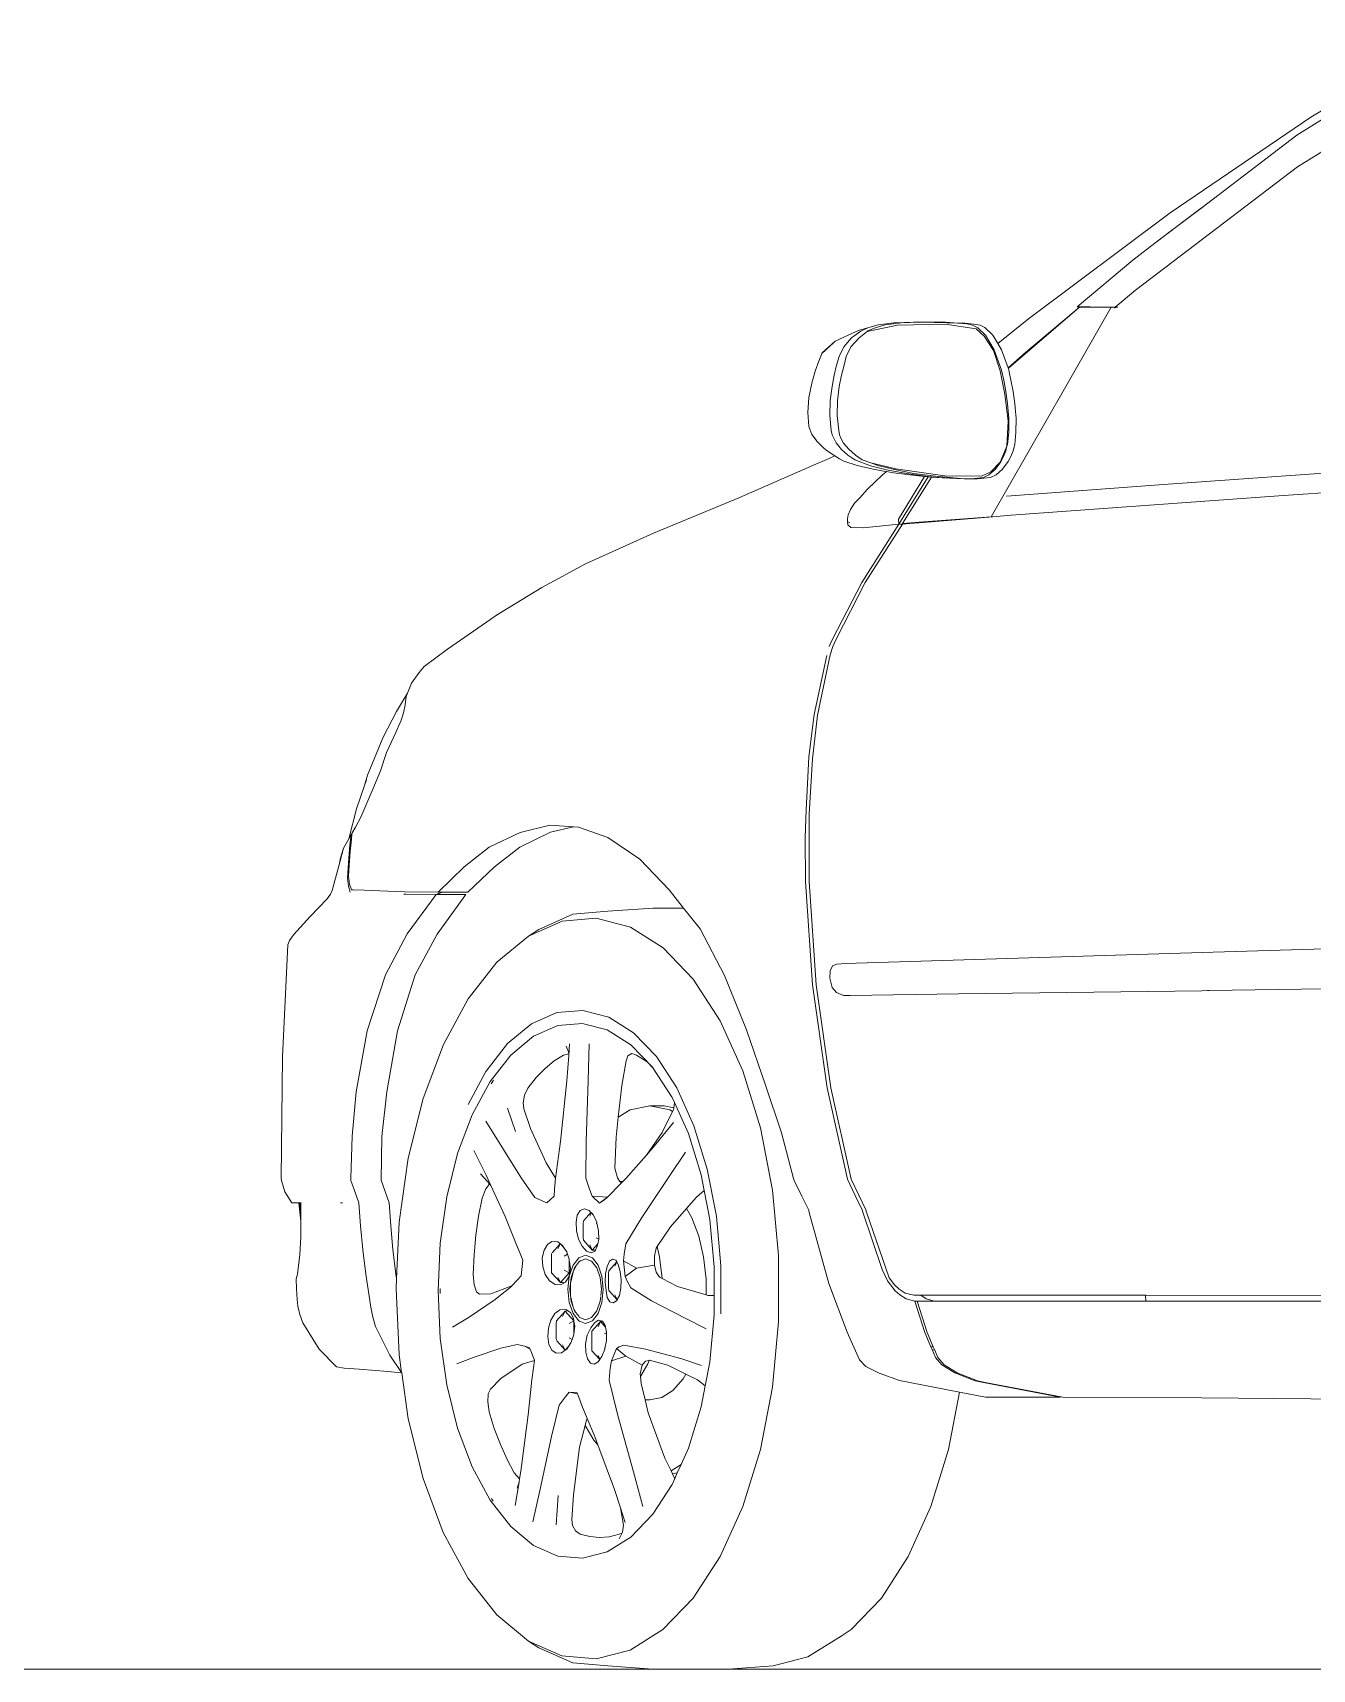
# Model space of a CAD drawing. Header units: inches. Extents: x 1944 to 3775, y -462 to 1299.
# Drawn here: x 2947.5 to 2991.2, y 1212.1 to 1267.9 of the extents above; entities that cross this region are included whole.
import ezdxf

# ---------------------------------------------------------------- set-up
doc = ezdxf.new("R2010")
doc.units = ezdxf.units.IN
doc.header["$MEASUREMENT"] = 0
doc.layers.add('CAR', color=173, linetype='Continuous', lineweight=13)

# ---------------------------------------------------------------- blocks, each defined once
blk = doc.blocks.new('A$C50574290')
at = {"layer": 'CAR'}
for p, q in [((78.227, 55.84), (83.046, 52.96)), ((83.52, 52.35), (78.807, 55.268)), ((78.878, 54.132), (83.498, 51.266)), ((83.046, 52.96), (87.848, 49.69)), ((86.756, 49.881), (83.52, 52.35)), ((83.498, 51.266), (89.028, 47.051)), ((86.772, 49.87), (86.756, 49.881)), ((87.571, 49.259), (86.756, 49.881)), ((86.772, 49.87), (87.707, 49.166)), ((87.707, 49.166), (87.571, 49.259)), ((88.362, 48.656), (87.571, 49.259)), ((87.707, 49.166), (88.178, 48.811)), ((87.848, 49.69), (92.678, 46.075)), ((88.178, 48.811), (88.362, 48.656)), ((89.114, 48.082), (88.362, 48.656)), ((91.016, 46.484), (89.114, 48.082)), ((89.028, 47.051), (89.716, 46.48)), ((89.625, 46.48), (89.694, 46.48)), ((89.747, 46.437), (89.694, 46.48)), ((89.716, 46.48), (89.694, 46.48)), ((89.716, 46.48), (89.856, 46.48)), ((89.856, 46.48), (90.57, 46.483)), ((91.453, 43.693), (89.856, 46.48)), ((90.573, 46.48), (89.856, 46.48)), ((90.57, 46.483), (90.933, 46.484)), ((90.57, 46.483), (90.573, 46.48)), ((90.573, 46.48), (90.929, 46.48)), ((90.929, 46.48), (90.932, 46.477)), ((90.94, 46.478), (90.932, 46.477)), ((90.932, 46.477), (93.364, 44.39)), ((90.933, 46.484), (90.94, 46.478)), ((90.933, 46.484), (90.977, 46.484)), ((90.94, 46.478), (92.777, 44.926)), ((90.977, 46.484), (91.016, 46.484)), ((91.016, 46.484), (90.98, 46.481)), ((92.678, 46.075), (93.722, 45.231)), ((94.164, 45.78), (94.328, 45.864)), ((94.328, 45.864), (94.537, 45.9)), ((94.41, 45.776), (94.585, 45.863)), ((95.521, 45.9), (94.464, 45.736)), ((94.537, 45.9), (94.845, 45.928)), ((94.585, 45.863), (94.784, 45.904)), ((94.784, 45.904), (95.086, 45.925)), ((94.845, 45.928), (95.221, 45.944)), ((95.086, 45.925), (95.464, 45.943)), ((95.221, 45.944), (95.648, 45.972)), ((95.464, 45.943), (95.891, 45.957)), ((97.145, 45.864), (95.521, 45.9)), ((95.648, 45.972), (96.346, 45.964)), ((95.891, 45.957), (96.425, 45.961)), ((96.346, 45.964), (96.598, 45.962)), ((96.346, 45.964), (96.425, 45.961)), ((96.425, 45.961), (97.019, 45.94)), ((96.598, 45.962), (97.268, 45.938)), ((97.019, 45.94), (97.563, 45.868)), ((98.188, 45.641), (97.145, 45.864)), ((97.268, 45.938), (97.806, 45.874)), ((97.563, 45.868), (97.915, 45.776)), ((97.806, 45.874), (98.447, 45.696)), ((97.806, 45.874), (98.165, 45.769)), ((93.593, 45.02), (93.722, 45.231)), ((93.722, 45.231), (93.897, 45.52)), ((93.843, 45.016), (94.148, 45.519)), ((94.192, 45.487), (93.873, 44.996)), ((93.897, 45.52), (94.164, 45.78)), ((94.148, 45.519), (94.41, 45.776)), ((94.464, 45.736), (94.192, 45.487)), ((97.915, 45.776), (98.158, 45.664)), ((98.158, 45.664), (98.188, 45.641)), ((98.165, 45.769), (98.403, 45.66)), ((98.188, 45.641), (98.459, 45.428)), ((98.403, 45.66), (98.712, 45.435)), ((98.447, 45.696), (98.582, 45.637)), ((98.459, 45.428), (98.736, 45.124)), ((98.582, 45.637), (99.271, 45.318)), ((98.712, 45.435), (98.977, 45.118)), ((99.271, 45.318), (99.721, 44.914)), ((99.271, 45.318), (99.322, 45.27)), ((99.322, 45.27), (99.724, 44.891)), ((92.777, 44.926), (93.37, 44.404)), ((93.37, 44.404), (93.593, 45.02)), ((93.596, 44.327), (93.843, 45.016)), ((93.873, 44.996), (93.639, 44.307)), ((98.736, 45.124), (98.904, 44.796)), ((98.904, 44.796), (98.972, 44.496)), ((98.977, 45.118), (99.139, 44.794)), ((99.139, 44.794), (99.224, 44.498)), ((99.721, 44.914), (99.836, 44.638)), ((93.282, 43.98), (93.343, 44.332)), ((93.343, 44.332), (93.364, 44.39)), ((93.364, 44.39), (93.37, 44.404)), ((93.639, 44.307), (93.487, 43.511)), ((93.523, 43.99), (93.596, 44.327)), ((98.972, 44.496), (99.061, 44.156)), ((99.061, 44.156), (99.136, 43.764)), ((99.224, 44.498), (99.308, 44.153)), ((99.308, 44.153), (99.382, 43.768)), ((99.836, 44.638), (99.958, 44.289)), ((99.958, 44.289), (100.072, 43.887)), ((93.946, 39.326), (91.453, 43.693)), ((93.145, 43.176), (93.203, 43.604)), ((93.203, 43.604), (93.282, 43.98)), ((93.395, 43.176), (93.453, 43.599)), ((93.453, 43.599), (93.523, 43.99)), ((99.136, 43.764), (99.194, 43.284)), ((99.382, 43.768), (99.44, 43.289)), ((100.072, 43.887), (100.17, 43.389)), ((93.121, 42.911), (93.145, 43.176)), ((93.353, 42.681), (93.395, 43.176)), ((93.487, 43.511), (93.37, 42.592)), ((99.194, 43.284), (99.205, 42.784)), ((99.44, 43.289), (99.454, 42.784)), ((100.17, 43.389), (100.21, 42.884)), ((93.1, 42.684), (93.121, 42.911)), ((93.104, 42.204), (93.1, 42.684)), ((93.349, 42.209), (93.353, 42.681)), ((93.37, 42.592), (93.411, 41.732)), ((99.205, 42.784), (99.15, 42.268)), ((99.454, 42.784), (99.407, 42.266)), ((100.21, 42.884), (100.168, 42.401)), ((93.148, 41.792), (93.104, 42.204)), ((93.395, 41.792), (93.349, 42.209)), ((99.068, 41.984), (98.986, 41.84)), ((99.126, 42.12), (99.068, 41.984)), ((99.15, 42.268), (99.126, 42.12)), ((99.314, 41.982), (99.238, 41.85)), ((99.372, 42.121), (99.314, 41.982)), ((99.407, 42.266), (99.372, 42.121)), ((99.901, 41.902), (99.694, 41.704)), ((100.022, 42.07), (99.901, 41.902)), ((100.022, 42.07), (99.915, 41.926)), ((100.066, 42.13), (100.022, 42.07)), ((100.066, 42.13), (100.069, 42.135)), ((100.168, 42.401), (100.069, 42.135)), ((93.203, 41.576), (93.148, 41.792)), ((93.285, 41.38), (93.203, 41.576)), ((93.367, 41.208), (93.285, 41.38)), ((93.411, 41.732), (93.395, 41.792)), ((93.411, 41.732), (93.639, 41.19)), ((93.452, 41.574), (93.411, 41.732)), ((93.529, 41.378), (93.452, 41.574)), ((93.62, 41.204), (93.529, 41.378)), ((98.586, 41.424), (98.357, 41.272)), ((98.805, 41.632), (98.586, 41.424)), ((98.837, 41.427), (98.606, 41.269)), ((98.986, 41.84), (98.805, 41.632)), ((99.055, 41.623), (98.837, 41.427)), ((99.238, 41.85), (99.055, 41.623)), ((99.288, 41.407), (99.122, 41.297)), ((99.576, 41.598), (99.288, 41.407)), ((99.484, 41.317), (99.288, 41.407)), ((99.694, 41.704), (99.576, 41.598)), ((88.069, 40.421), (76.057, 41.273)), ((93.569, 40.948), (93.367, 41.208)), ((93.781, 40.76), (93.569, 40.948)), ((93.818, 40.94), (93.62, 41.204)), ((93.639, 41.19), (93.967, 40.86)), ((94.026, 40.76), (93.818, 40.94)), ((93.967, 40.86), (94.276, 40.707)), ((95.527, 40.719), (97.202, 40.955)), ((96.588, 40.804), (95.853, 40.708)), ((96.842, 40.801), (96.097, 40.701)), ((97.287, 40.825), (96.535, 40.727)), ((97.252, 40.932), (96.588, 40.804)), ((97.517, 40.926), (96.842, 40.801)), ((97.202, 40.955), (98.058, 41.161)), ((97.819, 41.072), (97.252, 40.932)), ((97.52, 40.867), (97.287, 40.825)), ((98.069, 41.068), (97.517, 40.926)), ((97.552, 40.873), (97.52, 40.867)), ((97.546, 40.845), (97.52, 40.867)), ((97.552, 40.873), (97.546, 40.845)), ((97.654, 40.752), (97.546, 40.845)), ((97.975, 40.949), (97.552, 40.873)), ((98.058, 41.161), (97.819, 41.072)), ((98.521, 41.078), (97.975, 40.949)), ((98.357, 41.272), (98.058, 41.161)), ((98.606, 41.269), (98.069, 41.068)), ((98.983, 41.219), (98.521, 41.078)), ((99.122, 41.297), (98.983, 41.219)), ((100.009, 41.08), (99.484, 41.317)), ((102.566, 39.976), (100.009, 41.08)), ((75.021, 40.679), (84.129, 40.037)), ((93.265, 40.04), (88.069, 40.421)), ((93.972, 40.66), (93.781, 40.76)), ((94.413, 40.616), (93.972, 40.66)), ((94.216, 40.667), (94.026, 40.76)), ((94.619, 40.619), (94.216, 40.667)), ((94.276, 40.707), (95.527, 40.719)), ((94.619, 40.619), (94.413, 40.616)), ((94.413, 40.616), (94.548, 40.615)), ((94.548, 40.615), (94.662, 40.614)), ((94.868, 40.624), (94.619, 40.619)), ((95.124, 40.625), (94.662, 40.614)), ((95.35, 40.66), (94.868, 40.624)), ((95.607, 40.654), (95.124, 40.625)), ((95.549, 40.65), (95.124, 40.625)), ((95.853, 40.708), (95.35, 40.66)), ((95.549, 40.65), (95.607, 40.654)), ((96.097, 40.701), (95.607, 40.654)), ((95.986, 40.678), (95.607, 40.654)), ((96.042, 40.682), (95.986, 40.678)), ((95.986, 40.678), (96.974, 39.095)), ((96.103, 40.687), (96.042, 40.682)), ((96.225, 40.698), (96.103, 40.687)), ((97.101, 39.076), (96.103, 40.687)), ((96.535, 40.727), (96.225, 40.698)), ((96.225, 40.698), (97.113, 39.24)), ((97.92, 40.504), (97.654, 40.752)), ((98.169, 40.264), (97.92, 40.504)), ((98.436, 39.976), (98.169, 40.264)), ((93.272, 39.376), (84.129, 40.037)), ((93.423, 40.029), (93.265, 40.04)), ((98.61, 39.784), (98.436, 39.976)), ((98.753, 39.572), (98.61, 39.784)), ((105.471, 38.767), (102.566, 39.976)), ((93.771, 39.336), (93.272, 39.376)), ((93.895, 39.325), (93.771, 39.336)), ((93.946, 39.326), (93.895, 39.325)), ((96.266, 39.134), (93.895, 39.325)), ((96.256, 39.15), (93.946, 39.326)), ((96.256, 39.15), (96.266, 39.134)), ((96.974, 39.095), (96.256, 39.15)), ((96.724, 39.097), (96.266, 39.134)), ((96.724, 39.097), (96.974, 39.095)), ((96.977, 39.076), (96.724, 39.097)), ((97.101, 39.076), (97.113, 39.24)), ((98.834, 39.388), (98.753, 39.572)), ((98.769, 39.112), (98.848, 39.164)), ((98.857, 39.256), (98.834, 39.388)), ((98.849, 39.156), (98.845, 39.05)), ((98.857, 39.256), (98.849, 39.156)), ((98.245, 37.079), (96.977, 39.076)), ((97.101, 39.076), (96.977, 39.076)), ((98.319, 38.947), (97.101, 39.076)), ((97.101, 39.076), (98.369, 37.079)), ((98.739, 38.959), (98.319, 38.947)), ((98.845, 39.05), (98.739, 38.959)), ((107.79, 37.72), (105.471, 38.767)), ((109.282, 36.909), (107.79, 37.72)), ((99.245, 35.143), (98.245, 37.079)), ((98.369, 37.079), (99.369, 35.143)), ((110.829, 35.967), (109.282, 36.909)), ((110.829, 35.967), (111.028, 35.833)), ((111.028, 35.833), (112.509, 34.802)), ((99.357, 34.899), (99.245, 35.143)), ((99.446, 34.611), (99.357, 34.899)), ((99.369, 35.143), (99.481, 34.899)), ((112.509, 34.802), (113.297, 34.211)), ((99.876, 32.56), (99.446, 34.611)), ((99.559, 34.596), (99.991, 32.576)), ((113.474, 34.014), (113.297, 34.211)), ((113.735, 33.643), (113.474, 34.014)), ((113.865, 33.305), (113.735, 33.643)), ((113.865, 33.305), (114.243, 32.684)), ((113.91, 33.189), (113.865, 33.305)), ((113.952, 32.913), (113.91, 33.189)), ((100.049, 31.061), (99.876, 32.56)), ((99.991, 32.576), (100.169, 31.129)), ((114.005, 32.63), (113.952, 32.913)), ((114.045, 32.49), (114.005, 32.63)), ((114.099, 32.348), (114.045, 32.49)), ((114.694, 31.804), (114.243, 32.684)), ((114.162, 32.206), (114.099, 32.348)), ((114.226, 32.063), (114.162, 32.206)), ((114.267, 31.965), (114.226, 32.063)), ((114.581, 31.277), (114.267, 31.965)), ((114.794, 30.657), (114.581, 31.277)), ((115.239, 30.505), (114.694, 31.804)), ((100.158, 29.173), (100.049, 31.061)), ((100.169, 31.129), (100.223, 30.217)), ((100.223, 30.217), (100.269, 29.327)), ((115.053, 30.033), (114.794, 30.657)), ((115.239, 30.505), (115.331, 30.152)), ((115.331, 30.152), (115.265, 30.343)), ((115.462, 29.075), (115.053, 30.033)), ((115.605, 29.357), (115.331, 30.152)), ((100.163, 26.88), (100.158, 29.173)), ((100.269, 29.327), (100.297, 28.376)), ((115.642, 28.731), (115.462, 29.075)), ((115.605, 29.357), (115.872, 28.339)), ((107.035, 28.381), (108.034, 28.733)), ((108.034, 28.733), (108.201, 28.745)), ((108.201, 28.745), (109.012, 28.804)), ((108.201, 28.745), (108.994, 28.56)), ((108.994, 28.56), (110.04, 28.048)), ((109.012, 28.804), (110.021, 28.557)), ((110.021, 28.557), (111.079, 28.05)), ((115.769, 28.513), (115.642, 28.731)), ((115.772, 28.484), (115.769, 28.513)), ((115.79, 28.481), (115.772, 28.484)), ((115.796, 28.197), (115.772, 28.484)), ((115.79, 28.481), (115.833, 28.133)), ((115.872, 28.339), (115.79, 28.481)), ((100.297, 28.376), (100.287, 26.88)), ((105.939, 27.638), (107.035, 28.381)), ((110.04, 28.048), (110.9, 27.384)), ((111.079, 28.05), (111.938, 27.385)), ((115.824, 27.899), (115.796, 28.197)), ((115.833, 28.133), (115.861, 27.835)), ((116.056, 28.017), (115.872, 28.339)), ((116.161, 27.636), (116.056, 28.017)), ((116.056, 28.017), (116.182, 27.536)), ((104.941, 26.6), (105.939, 27.638)), ((110.9, 27.384), (111.811, 26.52)), ((111.938, 27.385), (112.824, 26.52)), ((115.86, 27.42), (115.824, 27.899)), ((115.877, 27.062), (115.86, 27.42)), ((115.861, 27.835), (115.897, 27.356)), ((116.161, 27.636), (116.182, 27.536)), ((116.182, 27.536), (116.435, 26.571)), ((99.925, 23.357), (100.163, 26.88)), ((100.287, 26.88), (100.048, 23.357)), ((115.847, 26.787), (115.877, 27.062)), ((115.914, 26.998), (115.885, 26.723)), ((115.897, 27.356), (115.914, 26.998)), ((104.446, 25.975), (104.941, 26.6)), ((111.811, 26.52), (112.677, 26.52)), ((111.878, 26.44), (112.86, 25.08)), ((112.816, 26.44), (111.878, 26.44)), ((112.677, 26.52), (112.824, 26.52)), ((112.677, 26.52), (112.796, 26.475)), ((112.807, 26.455), (112.796, 26.475)), ((112.796, 26.475), (112.841, 26.458)), ((112.841, 26.458), (112.807, 26.455)), ((112.816, 26.44), (112.807, 26.455)), ((112.89, 26.44), (112.816, 26.44)), ((113.956, 26.527), (112.824, 26.52)), ((112.841, 26.458), (112.89, 26.44)), ((113.92, 26.446), (112.89, 26.44)), ((112.89, 26.44), (113.879, 25.089)), ((113.998, 26.447), (113.92, 26.446)), ((113.956, 26.527), (114.259, 26.539)), ((114.259, 26.539), (114.543, 26.55)), ((115.343, 26.579), (114.543, 26.55)), ((115.343, 26.579), (115.721, 26.597)), ((115.721, 26.597), (115.784, 26.6)), ((115.784, 26.6), (115.847, 26.787)), ((115.885, 26.723), (115.825, 26.52)), ((116.435, 26.571), (116.498, 26.445)), ((116.498, 26.445), (116.615, 26.289)), ((116.615, 26.289), (117.186, 25.682)), ((103.881, 25.264), (104.446, 25.975)), ((105.488, 25.975), (104.446, 25.975)), ((107.029, 25.864), (105.488, 25.975)), ((108.223, 25.761), (107.029, 25.864)), ((109.388, 25.247), (108.223, 25.761)), ((103.05, 23.673), (103.881, 25.264)), ((105.148, 24.617), (106.263, 25.318)), ((106.263, 25.318), (107.425, 25.623)), ((107.425, 25.623), (108.596, 25.522)), ((108.596, 25.522), (109.74, 25.019)), ((109.74, 25.019), (109.388, 25.247)), ((117.186, 25.682), (117.76, 25.065)), ((86.746, 24.462), (78.177, 24.718)), ((104.116, 23.542), (105.148, 24.617)), ((109.74, 25.019), (110.818, 24.128)), ((112.86, 25.08), (113.605, 23.7)), ((113.879, 25.089), (114.615, 23.693)), ((117.76, 25.065), (117.897, 24.87)), ((117.897, 24.87), (117.953, 24.72)), ((117.953, 24.72), (117.973, 24.242)), ((95.243, 24.19), (86.746, 24.462)), ((98.921, 24.081), (95.243, 24.19)), ((99.219, 24.056), (98.921, 24.081)), ((99.365, 24.007), (99.219, 24.056)), ((110.818, 24.128), (111.797, 22.879)), ((118.133, 20.895), (117.973, 24.242)), ((99.445, 23.826), (99.365, 24.007)), ((99.381, 23.266), (99.46, 23.579)), ((99.46, 23.579), (99.445, 23.826)), ((102.299, 21.817), (103.05, 23.673)), ((103.199, 22.127), (104.116, 23.542)), ((113.605, 23.7), (114.212, 21.779)), ((114.615, 23.693), (115.241, 21.788)), ((86.512, 23.158), (77.987, 23.293)), ((86.512, 23.158), (86.57, 23.158)), ((86.57, 23.158), (86.766, 23.154)), ((86.766, 23.154), (95.069, 23.046)), ((98.768, 22.989), (95.069, 23.046)), ((98.768, 22.989), (98.82, 22.989)), ((98.82, 22.989), (98.988, 22.985)), ((98.988, 22.985), (99.232, 23.088)), ((99.232, 23.088), (99.381, 23.266)), ((99.424, 19.843), (99.925, 23.357)), ((100.048, 23.357), (99.547, 19.843)), ((107.882, 22.481), (107.002, 22.25)), ((108.769, 22.404), (107.882, 22.481)), ((109.635, 22.022), (108.769, 22.404)), ((111.797, 22.879), (112.644, 21.313)), ((101.649, 19.925), (102.299, 21.817)), ((102.428, 20.419), (103.199, 22.127)), ((107.002, 22.25), (106.157, 21.72)), ((107.053, 21.816), (106.248, 21.31)), ((107.816, 22.016), (107.053, 21.816)), ((107.892, 22.036), (107.816, 22.016)), ((108.738, 21.962), (107.892, 22.036)), ((109.564, 21.598), (108.738, 21.962)), ((110.451, 21.347), (109.635, 22.022)), ((114.212, 21.779), (114.574, 19.699)), ((115.241, 21.788), (115.619, 19.706)), ((106.157, 21.72), (105.375, 20.906)), ((106.248, 21.31), (105.502, 20.534)), ((107.703, 20.075), (107.669, 21.345)), ((108.336, 21.345), (108.365, 20.944)), ((108.372, 21.073), (108.453, 21.264)), ((110.342, 20.955), (109.564, 21.598)), ((111.187, 20.408), (110.451, 21.347)), ((112.644, 21.313), (113.333, 19.479)), ((105.375, 20.906), (104.681, 19.835)), ((105.495, 20.523), (105.681, 20.714)), ((105.681, 20.714), (105.726, 20.753)), ((105.681, 20.714), (105.709, 20.743)), ((105.726, 20.753), (106.051, 20.955)), ((106.051, 20.955), (106.209, 21.012)), ((106.209, 21.012), (106.348, 20.926)), ((106.348, 20.926), (106.407, 20.763)), ((106.407, 20.763), (106.56, 19.914)), ((108.365, 20.944), (108.368, 21.004)), ((108.365, 20.944), (108.428, 20.075)), ((108.368, 21.004), (108.372, 21.073)), ((108.368, 21.004), (108.541, 20.957)), ((108.541, 20.957), (108.866, 20.755)), ((108.866, 20.755), (109.176, 20.496)), ((111.049, 20.052), (110.342, 20.955)), ((118.133, 20.895), (118.176, 16.759)), ((101.826, 18.472), (102.428, 20.419)), ((105.495, 20.523), (104.84, 19.513)), ((105.502, 20.534), (105.495, 20.523)), ((109.176, 20.496), (109.474, 20.192)), ((109.474, 20.192), (109.759, 19.83)), ((111.193, 20.401), (111.187, 20.408)), ((111.803, 19.271), (111.193, 20.401)), ((99.424, 19.843), (98.727, 16.72)), ((99.547, 19.843), (98.851, 16.72)), ((101.104, 18.3), (101.649, 19.925)), ((104.681, 19.835), (104.097, 18.542)), ((106.56, 19.914), (106.677, 18.836)), ((107.772, 18.008), (107.703, 20.075)), ((108.428, 20.075), (108.648, 18.008)), ((109.759, 19.83), (109.871, 19.586)), ((109.871, 19.586), (109.923, 19.326)), ((111.013, 19.981), (110.938, 20.096)), ((111.661, 18.921), (111.049, 20.052)), ((114.574, 19.699), (114.744, 18.179)), ((115.619, 19.706), (115.759, 18.186)), ((104.76, 19.336), (104.283, 18.28)), ((104.84, 19.513), (104.76, 19.336)), ((104.779, 19.16), (104.76, 19.336)), ((105.112, 19.227), (104.779, 19.16)), ((104.784, 19.109), (104.779, 19.16)), ((104.823, 19.031), (104.784, 19.109)), ((104.823, 19.031), (104.917, 19.089)), ((105.181, 18.317), (104.823, 19.031)), ((104.917, 19.089), (105.595, 19.227)), ((105.112, 19.227), (105.595, 19.227)), ((105.595, 19.227), (106.274, 19.089)), ((106.274, 19.089), (106.677, 18.836)), ((109.893, 19.127), (109.668, 18.45)), ((109.923, 19.326), (109.893, 19.127)), ((110.452, 19.146), (110.184, 18.35)), ((113.333, 19.479), (113.842, 17.436)), ((101.415, 16.349), (101.826, 18.472)), ((104.097, 18.542), (103.641, 17.068)), ((104.793, 18.658), (105.389, 17.913)), ((106.677, 18.836), (106.75, 18.158)), ((109.668, 18.45), (109.133, 17.275)), ((109.99, 16.766), (111.192, 18.701)), ((112.159, 17.596), (111.661, 18.921)), ((100.696, 16.748), (101.104, 18.3)), ((104.283, 18.28), (103.849, 16.875)), ((105.716, 17.541), (105.181, 18.317)), ((105.389, 17.913), (105.716, 17.541)), ((106.75, 18.158), (106.795, 17.093)), ((107.781, 16.756), (107.772, 18.008)), ((108.648, 18.008), (108.818, 16.756)), ((114.744, 18.179), (114.766, 16.691)), ((115.759, 18.186), (115.799, 16.761)), ((104.938, 16.814), (104.379, 17.649)), ((105.716, 17.541), (106.417, 16.743)), ((111.61, 17.696), (111.179, 16.855)), ((112.526, 16.121), (112.159, 17.596)), ((113.842, 17.436), (114.155, 15.251)), ((103.641, 17.068), (103.329, 15.46)), ((103.849, 16.875), (103.745, 16.339)), ((105.873, 15.416), (104.938, 16.814)), ((106.702, 16.771), (106.627, 16.639)), ((106.795, 17.093), (106.702, 16.771)), ((107.657, 16.376), (107.781, 16.756)), ((109.133, 17.275), (108.818, 16.756)), ((108.818, 16.756), (108.848, 16.376)), ((109.524, 16.102), (109.99, 16.766)), ((111.179, 16.855), (111.021, 16.507)), ((111.053, 16.542), (111.383, 16.909)), ((115.799, 16.761), (115.798, 16.68)), ((118.176, 16.759), (118.174, 16.677)), ((98.472, 16.18), (98.727, 16.72)), ((98.851, 16.72), (98.598, 16.184)), ((100.413, 16.147), (100.675, 16.672)), ((100.675, 16.672), (100.696, 16.748)), ((101.205, 14.118), (101.415, 16.349)), ((103.745, 16.339), (103.551, 15.342)), ((103.745, 16.339), (104.011, 16.108)), ((106.417, 16.743), (106.519, 16.639)), ((106.519, 16.639), (106.627, 16.639)), ((106.519, 16.639), (106.587, 16.57)), ((106.627, 16.639), (106.587, 16.57)), ((106.587, 16.57), (107.039, 16.111)), ((107.564, 16.143), (107.657, 16.376)), ((108.848, 16.376), (108.869, 16.143)), ((111.021, 16.507), (110.539, 15.446)), ((111.021, 16.507), (111.053, 16.542)), ((111.053, 16.542), (111.08, 16.544)), ((111.08, 16.544), (111.199, 16.392)), ((111.199, 16.392), (111.319, 16.077)), ((114.766, 16.691), (114.491, 15.919)), ((115.664, 16.303), (115.526, 15.919)), ((115.798, 16.68), (115.664, 16.303)), ((118.049, 16.291), (117.819, 15.917)), ((118.174, 16.677), (118.049, 16.291)), ((98.209, 15.6), (98.233, 15.68)), ((98.233, 15.68), (98.472, 16.18)), ((98.357, 15.68), (98.332, 15.598)), ((98.598, 16.184), (98.357, 15.68)), ((100.158, 15.588), (100.177, 15.662)), ((100.177, 15.662), (100.413, 16.147)), ((104.011, 16.108), (104.346, 15.723)), ((104.346, 15.723), (104.165, 15.408)), ((104.346, 15.723), (104.894, 15.091)), ((107.045, 16.106), (107.039, 16.111)), ((107.045, 16.106), (107.564, 16.143)), ((107.312, 15.908), (107.045, 16.106)), ((107.045, 16.106), (107.064, 16.086)), ((107.064, 16.086), (107.219, 15.967)), ((107.219, 15.967), (107.312, 15.908)), ((107.312, 15.908), (107.564, 16.143)), ((107.674, 15.657), (107.607, 15.586)), ((107.831, 15.714), (107.674, 15.657)), ((107.975, 15.657), (107.831, 15.714)), ((108.077, 15.494), (107.975, 15.657)), ((108.869, 16.143), (109.11, 15.92)), ((109.11, 15.92), (109.275, 15.981)), ((109.275, 15.981), (109.524, 16.102)), ((111.319, 16.077), (111.441, 15.461)), ((112.751, 14.542), (112.526, 16.121)), ((114.491, 15.919), (114.44, 15.131)), ((115.471, 15.13), (115.526, 15.919)), ((116.091, 15.919), (116.151, 15.919)), ((117.507, 15.919), (117.505, 15.579)), ((117.581, 15.918), (117.505, 15.286)), ((117.538, 15.918), (117.505, 15.579)), ((117.507, 15.93), (117.801, 15.919)), ((117.507, 15.93), (117.507, 15.919)), ((117.507, 15.919), (117.538, 15.918)), ((117.581, 15.918), (117.819, 15.917)), ((117.801, 15.919), (117.819, 15.917)), ((97.436, 13.361), (98.209, 15.6)), ((98.332, 15.598), (97.669, 13.645)), ((99.485, 13.16), (100.158, 15.588)), ((103.329, 15.46), (103.171, 13.77)), ((103.551, 15.342), (103.4, 13.73)), ((104.165, 15.408), (103.928, 14.778)), ((104.894, 15.091), (105.347, 14.427)), ((106.42, 14.515), (105.873, 15.416)), ((107.406, 15.226), (107.35, 14.964)), ((107.412, 15.251), (107.406, 15.226)), ((107.406, 15.226), (107.434, 15.212)), ((107.52, 15.494), (107.412, 15.251)), ((107.594, 15.573), (107.52, 15.494)), ((107.607, 15.586), (107.594, 15.573)), ((107.594, 15.573), (107.652, 15.455)), ((107.85, 15.315), (107.607, 15.586)), ((107.863, 15.296), (107.87, 15.212)), ((107.87, 15.212), (107.87, 14.725)), ((108.117, 15.251), (108.077, 15.494)), ((108.106, 14.964), (108.117, 15.251)), ((110.539, 15.446), (110.174, 14.54)), ((111.441, 15.461), (111.534, 14.808)), ((114.155, 15.251), (114.244, 13.338)), ((114.44, 15.131), (114.364, 14.323)), ((115.471, 15.13), (115.394, 14.316)), ((117.505, 15.579), (117.504, 15.359)), ((117.505, 15.286), (117.504, 15.359)), ((117.514, 14.739), (117.505, 15.286)), ((103.928, 14.778), (103.765, 14.068)), ((107.35, 14.964), (107.343, 14.676)), ((107.343, 14.676), (107.434, 14.725)), ((107.343, 14.676), (107.374, 14.515)), ((107.564, 14.303), (107.862, 14.636)), ((107.862, 14.636), (107.87, 14.725)), ((107.907, 14.433), (108.028, 14.676)), ((108.028, 14.676), (108.106, 14.964)), ((108.744, 14.585), (108.639, 14.507)), ((108.948, 14.598), (108.744, 14.585)), ((109.09, 14.498), (108.948, 14.598)), ((110.174, 14.54), (110.022, 14.185)), ((111.534, 14.808), (111.599, 14.143)), ((112.827, 12.912), (112.751, 14.542)), ((117.544, 14.15), (117.514, 14.739)), ((101.206, 11.85), (101.205, 14.118)), ((103.765, 14.068), (103.681, 13.306)), ((105.183, 13.332), (105.264, 14.068)), ((105.264, 14.068), (105.347, 14.427)), ((105.347, 14.427), (105.386, 14.37)), ((105.386, 14.37), (105.443, 14.09)), ((105.443, 14.09), (105.443, 13.793)), ((106.478, 14.162), (106.42, 14.515)), ((106.501, 13.932), (106.478, 14.162)), ((106.872, 13.996), (106.762, 13.956)), ((106.97, 13.923), (106.872, 13.996)), ((107.364, 13.787), (107.559, 14.04)), ((107.374, 14.515), (107.564, 14.303)), ((107.374, 14.515), (107.391, 14.433)), ((107.391, 14.433), (107.449, 14.303)), ((107.449, 14.303), (107.564, 14.303)), ((107.449, 14.303), (107.464, 14.27)), ((107.464, 14.27), (107.6, 14.213)), ((107.559, 14.04), (107.79, 14.128)), ((107.652, 14.482), (107.564, 14.303)), ((107.79, 14.005), (107.584, 13.926)), ((107.6, 14.213), (107.761, 14.27)), ((107.761, 14.27), (107.907, 14.433)), ((107.79, 14.128), (108.02, 14.04)), ((107.959, 13.94), (107.79, 14.005)), ((108.001, 14.055), (108.02, 14.04)), ((108.02, 14.04), (108.216, 13.787)), ((108.348, 13.969), (108.31, 13.677)), ((108.354, 13.99), (108.348, 13.969)), ((108.409, 14.161), (108.354, 13.99)), ((108.354, 13.99), (108.354, 13.525)), ((108.436, 14.245), (108.409, 14.161)), ((108.409, 14.161), (108.522, 14.101)), ((108.517, 14.371), (108.436, 14.245)), ((108.637, 14.507), (108.517, 14.371)), ((108.574, 14.461), (108.517, 14.371)), ((108.637, 14.507), (108.574, 14.461)), ((108.637, 14.507), (108.639, 14.507)), ((108.659, 14.509), (108.74, 14.344)), ((108.936, 14.205), (108.667, 14.506)), ((108.951, 14.182), (108.958, 14.101)), ((108.958, 14.101), (108.958, 13.614)), ((109.21, 14.301), (109.09, 14.498)), ((109.27, 14.035), (109.21, 14.301)), ((109.253, 13.743), (109.27, 14.035)), ((110.022, 14.185), (109.928, 13.954)), ((111.599, 14.143), (111.63, 13.485)), ((114.364, 14.323), (114.266, 13.483)), ((115.394, 14.316), (115.293, 13.479)), ((117.622, 13.479), (117.544, 14.15)), ((97.669, 13.645), (97.488, 13.257)), ((103.171, 12.13), (103.171, 13.77)), ((103.4, 12.093), (103.4, 13.73)), ((105.381, 13.55), (105.27, 13.377)), ((105.443, 13.793), (105.381, 13.55)), ((106.052, 13.687), (105.443, 13.793)), ((106.052, 13.687), (106.501, 13.932)), ((106.44, 13.404), (106.052, 13.687)), ((106.372, 13.245), (106.44, 13.404)), ((106.44, 13.404), (106.501, 13.932)), ((106.609, 13.574), (106.575, 13.29)), ((106.676, 13.807), (106.609, 13.574)), ((106.722, 13.887), (106.676, 13.807)), ((106.728, 13.898), (106.722, 13.887)), ((106.722, 13.887), (106.79, 13.749)), ((106.762, 13.956), (106.728, 13.898)), ((107, 13.594), (106.728, 13.898)), ((107.054, 13.746), (106.97, 13.923)), ((107, 13.594), (107.008, 13.505)), ((107.008, 13.505), (107.008, 13.018)), ((107.111, 13.494), (107.054, 13.746)), ((107.119, 13.204), (107.111, 13.494)), ((107.188, 12.964), (107.234, 13.409)), ((107.234, 13.409), (107.364, 13.787)), ((107.409, 13.7), (107.292, 13.362)), ((107.584, 13.926), (107.409, 13.7)), ((107.959, 13.94), (107.994, 13.913)), ((107.979, 13.933), (107.959, 13.94)), ((107.996, 13.926), (107.979, 13.933)), ((107.994, 13.913), (107.996, 13.91)), ((108.171, 13.7), (107.996, 13.926)), ((107.999, 13.909), (107.996, 13.91)), ((108.108, 13.767), (108.098, 13.786)), ((108.17, 13.65), (108.108, 13.767)), ((108.17, 13.648), (108.17, 13.65)), ((108.213, 13.568), (108.17, 13.648)), ((108.287, 13.362), (108.171, 13.7)), ((108.216, 13.787), (108.346, 13.409)), ((108.218, 13.55), (108.218, 13.554)), ((108.302, 13.167), (108.218, 13.55)), ((108.31, 13.677), (108.335, 13.525)), ((108.354, 13.525), (108.335, 13.525)), ((108.335, 13.525), (108.354, 13.411)), ((108.346, 13.409), (108.392, 12.964)), ((108.354, 13.525), (108.522, 13.614)), ((108.354, 13.525), (108.652, 13.192)), ((108.354, 13.411), (108.478, 13.214)), ((108.652, 13.192), (108.95, 13.525)), ((108.95, 13.525), (108.958, 13.614)), ((109.026, 13.251), (109.175, 13.467)), ((109.175, 13.467), (109.253, 13.743)), ((109.928, 13.954), (109.991, 13.427)), ((109.991, 13.427), (110.132, 13.269)), ((111.63, 13.485), (111.59, 13.123)), ((114.266, 13.483), (114.244, 13.338)), ((115.293, 13.479), (115.124, 12.359)), ((117.669, 13.322), (117.622, 13.479)), ((96.882, 12.836), (97.095, 12.975)), ((97.231, 12.918), (97.072, 12.775)), ((97.095, 12.975), (97.251, 13.118)), ((97.488, 13.257), (97.231, 12.918)), ((97.251, 13.118), (97.436, 13.361)), ((98.869, 11.5), (99.485, 13.16)), ((103.681, 13.306), (103.681, 12.773)), ((104.659, 13.062), (103.681, 12.773)), ((105.183, 13.332), (104.659, 13.062)), ((105.27, 13.377), (105.183, 13.332)), ((105.543, 12.577), (106.245, 13.012)), ((106.245, 13.012), (106.372, 13.245)), ((106.575, 13.29), (106.588, 13)), ((106.588, 13), (106.636, 12.748)), ((106.713, 12.608), (107, 12.929)), ((107, 12.929), (107.008, 13.018)), ((107.055, 12.686), (107.094, 12.92)), ((107.094, 12.92), (107.119, 13.204)), ((107.234, 12.518), (107.188, 12.964)), ((107.292, 13.362), (107.251, 12.964)), ((107.251, 12.964), (107.272, 12.758)), ((108.328, 12.964), (108.287, 13.362)), ((108.287, 12.565), (108.328, 12.964)), ((108.302, 12.739), (108.302, 13.167)), ((108.392, 12.964), (108.346, 12.518)), ((108.478, 13.214), (108.641, 13.114)), ((108.544, 13.192), (108.652, 13.192)), ((108.641, 13.114), (108.828, 13.127)), ((108.74, 13.37), (108.652, 13.192)), ((108.828, 13.127), (109.026, 13.251)), ((110.132, 13.269), (110.312, 13.082)), ((111.024, 12.805), (110.312, 13.082)), ((110.312, 13.082), (110.353, 13.039)), ((110.353, 13.039), (110.878, 12.612)), ((111.518, 12.884), (111.417, 12.799)), ((111.59, 13.123), (111.518, 12.884)), ((112.751, 12.826), (112.752, 12.99)), ((112.751, 11.281), (112.827, 12.912)), ((114.26, 12.992), (114.155, 10.734)), ((114.244, 13.338), (114.26, 12.992)), ((117.639, 12.622), (117.658, 12.977)), ((117.658, 12.977), (117.669, 13.322)), ((75.205, 12.56), (88.67, 12.56)), ((75.336, 12.756), (88.685, 12.76)), ((88.67, 12.56), (88.685, 12.76)), ((88.67, 12.56), (95.881, 12.56)), ((88.685, 12.76), (96.356, 12.76)), ((96.167, 12.64), (95.881, 12.56)), ((95.881, 12.56), (96.478, 12.56)), ((96.131, 11.496), (96.478, 12.56)), ((96.356, 12.76), (96.167, 12.64)), ((96.561, 12.56), (96.214, 11.496)), ((96.356, 12.76), (96.589, 12.76)), ((96.478, 12.56), (96.561, 12.56)), ((96.856, 12.636), (96.561, 12.56)), ((96.589, 12.76), (96.882, 12.836)), ((97.072, 12.775), (96.856, 12.636)), ((103.622, 12.756), (103.4, 12.751)), ((103.681, 12.773), (103.622, 12.756)), ((104.375, 11.965), (105.543, 12.577)), ((106.636, 12.748), (106.71, 12.613)), ((106.79, 12.775), (106.71, 12.613)), ((106.71, 12.613), (106.713, 12.608)), ((106.713, 12.608), (106.733, 12.571)), ((106.733, 12.571), (106.847, 12.498)), ((106.847, 12.498), (106.961, 12.538)), ((106.961, 12.538), (107.055, 12.686)), ((107.364, 12.141), (107.234, 12.518)), ((107.273, 12.756), (107.272, 12.758)), ((107.276, 12.724), (107.292, 12.565)), ((107.292, 12.565), (107.409, 12.228)), ((108.131, 12.184), (108.186, 12.289)), ((108.171, 12.228), (108.227, 12.391)), ((108.346, 12.518), (108.216, 12.141)), ((108.227, 12.391), (108.287, 12.565)), ((108.229, 12.406), (108.302, 12.739)), ((110.878, 12.612), (111.759, 12.013)), ((111.417, 12.799), (111.024, 12.805)), ((115.124, 12.359), (115.052, 12.015)), ((117.613, 12.393), (117.548, 12.102)), ((117.639, 12.622), (117.613, 12.393)), ((101.415, 9.62), (101.206, 11.85)), ((103.4, 12.093), (103.551, 10.482)), ((103.679, 11.621), (104.375, 11.965)), ((107.277, 11.863), (107.11, 11.677)), ((107.12, 11.731), (107.11, 11.677)), ((107.216, 11.874), (107.12, 11.731)), ((107.346, 11.91), (107.216, 11.874)), ((107.235, 11.863), (107.277, 11.863)), ((107.575, 11.531), (107.277, 11.863)), ((107.277, 11.863), (107.365, 11.685)), ((107.48, 11.831), (107.346, 11.91)), ((107.559, 11.888), (107.364, 12.141)), ((107.409, 12.228), (107.584, 12.002)), ((107.611, 11.65), (107.48, 11.831)), ((107.79, 11.8), (107.559, 11.888)), ((107.584, 12.002), (107.79, 11.922)), ((107.79, 11.922), (107.986, 11.998)), ((108.02, 11.888), (107.79, 11.8)), ((107.986, 11.998), (107.996, 12.002)), ((107.991, 11.864), (108.02, 11.888)), ((107.996, 12.002), (108.026, 12.043)), ((108.216, 12.141), (108.02, 11.888)), ((108.026, 12.043), (108.171, 12.228)), ((108.19, 11.872), (108.163, 11.712)), ((108.192, 11.886), (108.19, 11.872)), ((108.19, 11.872), (108.19, 11.442)), ((108.193, 11.891), (108.192, 11.886)), ((108.192, 11.886), (108.357, 11.799)), ((108.488, 12.22), (108.193, 11.891)), ((108.207, 11.977), (108.193, 11.891)), ((108.307, 12.174), (108.207, 11.977)), ((108.462, 12.273), (108.307, 12.174)), ((108.441, 12.22), (108.488, 12.22)), ((108.666, 12.259), (108.462, 12.273)), ((108.78, 11.894), (108.488, 12.22)), ((108.488, 12.22), (108.575, 12.042)), ((108.839, 12.134), (108.666, 12.259)), ((108.786, 11.886), (108.794, 11.799)), ((108.794, 11.799), (108.794, 11.312)), ((108.978, 11.917), (108.839, 12.134)), ((109.061, 11.642), (108.978, 11.917)), ((111.759, 12.013), (112.331, 11.678)), ((115.052, 12.015), (114.957, 11.694)), ((117.445, 11.822), (116.879, 10.922)), ((117.548, 12.102), (117.445, 11.822)), ((95.925, 11.006), (96.131, 11.496)), ((96.214, 11.496), (96.008, 11.006)), ((98.439, 10.554), (98.869, 11.5)), ((107.076, 11.479), (107.075, 11.218)), ((107.075, 11.218), (107.134, 10.948)), ((107.11, 11.677), (107.076, 11.5)), ((107.076, 11.5), (107.076, 11.479)), ((107.076, 11.479), (107.146, 11.441)), ((107.575, 11.531), (107.583, 11.441)), ((107.583, 11.441), (107.583, 10.954)), ((107.738, 11.395), (107.611, 11.65)), ((107.793, 11.104), (107.738, 11.395)), ((108.163, 11.712), (108.19, 11.442)), ((108.19, 11.442), (108.192, 11.419)), ((108.192, 11.419), (108.252, 11.255)), ((108.252, 11.255), (108.357, 11.312)), ((108.252, 11.255), (108.292, 11.143)), ((108.488, 10.89), (108.77, 11.205)), ((108.787, 11.23), (108.794, 11.312)), ((109.042, 11.084), (109.078, 11.349)), ((109.078, 11.349), (109.061, 11.642)), ((112.526, 9.702), (112.751, 11.281)), ((114.957, 11.694), (114.476, 10.714)), ((95.557, 10.391), (95.771, 10.639)), ((95.854, 10.639), (95.64, 10.391)), ((95.771, 10.639), (95.875, 10.885)), ((95.966, 10.907), (95.854, 10.639)), ((95.875, 10.885), (95.925, 11.006)), ((95.875, 10.885), (95.966, 10.907)), ((96.008, 11.006), (95.925, 11.006)), ((96.008, 11.006), (95.966, 10.907)), ((105.742, 10.926), (104.54, 10.599)), ((106.481, 11.06), (105.742, 10.926)), ((106.415, 10.68), (105.855, 10.377)), ((106.415, 10.68), (106.737, 10.947)), ((106.912, 10.526), (106.415, 10.68)), ((106.642, 11), (106.481, 11.06)), ((106.737, 10.947), (106.642, 11)), ((106.912, 10.526), (106.737, 10.947)), ((107.134, 10.948), (107.146, 10.954)), ((107.134, 10.948), (107.138, 10.927)), ((107.138, 10.927), (107.237, 10.672)), ((107.237, 10.672), (107.3, 10.579)), ((107.365, 10.711), (107.3, 10.579)), ((107.308, 10.567), (107.575, 10.865)), ((107.575, 10.865), (107.583, 10.954)), ((107.727, 10.592), (107.788, 10.822)), ((107.788, 10.822), (107.793, 11.104)), ((108.292, 11.143), (108.378, 11.013)), ((108.378, 11.013), (108.488, 10.89)), ((108.378, 11.013), (108.434, 10.927)), ((108.434, 10.927), (108.488, 10.89)), ((108.575, 11.068), (108.488, 10.89)), ((108.488, 10.89), (108.616, 10.802)), ((108.616, 10.802), (108.792, 10.788)), ((108.792, 10.788), (108.938, 10.887)), ((108.938, 10.887), (109.042, 11.084)), ((109.685, 10.921), (109.529, 10.543)), ((109.685, 10.921), (109.869, 11.021)), ((109.704, 10.967), (109.685, 10.921)), ((109.869, 11.021), (109.704, 10.967)), ((110.125, 11.084), (109.869, 11.021)), ((110.685, 10.959), (110.125, 11.084)), ((111.599, 10.646), (110.685, 10.959)), ((112.184, 10.421), (111.599, 10.646)), ((114.155, 10.734), (114.068, 10.124)), ((114.476, 10.714), (114.068, 10.124)), ((116.879, 10.922), (116.29, 10.323)), ((94.416, 9.839), (95.11, 10.117)), ((95.193, 10.117), (94.499, 9.839)), ((95.11, 10.117), (95.557, 10.391)), ((95.64, 10.391), (95.193, 10.117)), ((97.083, 9.855), (97.776, 10.099)), ((97.776, 10.099), (98.225, 10.336)), ((98.225, 10.336), (98.439, 10.554)), ((103.551, 10.482), (103.709, 9.67)), ((104.54, 10.599), (103.831, 10.366)), ((103.969, 9.881), (104.367, 10.074)), ((104.367, 10.074), (104.983, 10.373)), ((104.367, 10.074), (104.464, 9.906)), ((104.983, 10.373), (105.612, 10.542)), ((105.612, 10.542), (105.622, 10.54)), ((105.664, 10.427), (105.622, 10.54)), ((105.622, 10.54), (105.747, 10.516)), ((105.916, 9.988), (105.664, 10.427)), ((105.747, 10.516), (105.855, 10.377)), ((105.855, 10.377), (105.926, 10.085)), ((105.926, 10.085), (105.916, 9.988)), ((106.948, 10.269), (106.912, 10.526)), ((106.981, 9.862), (106.948, 10.269)), ((107.3, 10.579), (107.308, 10.567)), ((107.308, 10.567), (107.36, 10.491)), ((107.36, 10.491), (107.498, 10.413)), ((107.498, 10.413), (107.62, 10.448)), ((107.62, 10.448), (107.727, 10.592)), ((109.529, 10.543), (109.53, 10.539)), ((109.53, 10.539), (109.954, 10.405)), ((109.53, 10.539), (109.567, 10.286)), ((109.567, 10.286), (109.629, 9.879)), ((109.954, 10.405), (110.688, 9.925)), ((114.067, 10.12), (113.843, 8.548)), ((114.067, 10.12), (114.679, 10.17)), ((114.068, 10.124), (114.067, 10.12)), ((114.679, 10.17), (114.962, 10.196)), ((114.962, 10.196), (115.519, 10.24)), ((115.519, 10.24), (116.035, 10.271)), ((116.035, 10.271), (116.29, 10.323)), ((91.505, 9.279), (94.16, 9.79)), ((94.159, 9.774), (91.588, 9.279)), ((94.499, 9.839), (94.159, 9.774)), ((94.159, 9.774), (94.16, 9.79)), ((94.16, 9.79), (94.416, 9.839)), ((95.028, 9.453), (97.083, 9.855)), ((101.827, 7.497), (101.415, 9.62)), ((103.709, 9.67), (103.969, 9.881)), ((103.709, 9.67), (103.849, 8.949)), ((104.464, 9.906), (104.812, 9.517)), ((104.812, 9.517), (105.195, 9.277)), ((105.891, 9.75), (105.761, 9.195)), ((105.916, 9.988), (105.891, 9.75)), ((106.687, 8.663), (106.981, 9.862)), ((109.629, 9.879), (109.748, 8.683)), ((110.688, 9.925), (111.038, 9.557)), ((111.038, 9.557), (111.111, 9.4)), ((112.159, 8.227), (112.526, 9.702)), ((78.273, 9.18), (86.76, 9.261)), ((86.76, 9.261), (91.505, 9.279)), ((91.588, 9.279), (94.143, 9.28)), ((94.143, 9.28), (95.028, 9.453)), ((95.028, 9.453), (95.407, 7.497)), ((103.849, 8.949), (104.283, 7.543)), ((105.195, 9.277), (105.595, 9.195)), ((105.761, 9.195), (105.595, 9.195)), ((105.761, 9.195), (105.659, 8.755)), ((107.918, 9.005), (107.735, 8.56)), ((108.025, 9.284), (107.918, 9.005)), ((108.072, 9.4), (108.025, 9.284)), ((108.354, 9.45), (108.072, 9.4)), ((108.092, 9.448), (108.072, 9.4)), ((108.354, 9.45), (108.092, 9.448)), ((108.493, 9.287), (108.354, 9.45)), ((108.694, 9.01), (108.493, 9.287)), ((108.958, 7.948), (108.694, 9.01)), ((111.123, 9.123), (111.08, 8.786)), ((111.111, 9.4), (111.123, 9.123)), ((105.659, 8.755), (105.085, 7.208)), ((106.154, 6.732), (106.687, 8.663)), ((107.735, 8.56), (107.479, 7.938)), ((107.735, 8.56), (107.758, 8.508)), ((107.758, 8.508), (107.807, 8.323)), ((109.748, 8.683), (109.998, 6.758)), ((111.08, 8.786), (110.906, 8.217)), ((113.843, 8.548), (113.335, 6.504)), ((107.479, 7.938), (107.376, 7.659)), ((107.807, 8.323), (107.513, 7.812)), ((107.807, 8.323), (108, 7.581)), ((109.345, 6.15), (108.958, 7.948)), ((110.906, 8.217), (110.699, 7.672)), ((111.661, 6.902), (112.159, 8.227)), ((95.407, 7.497), (96.009, 5.551)), ((102.429, 5.551), (101.827, 7.497)), ((104.283, 7.543), (104.535, 6.985)), ((107.376, 7.659), (106.81, 6.133)), ((107.513, 7.812), (107.376, 7.659)), ((108, 7.581), (108.208, 5.957)), ((110.699, 7.672), (110.471, 7.159)), ((104.875, 6.772), (104.535, 6.985)), ((104.535, 6.985), (104.665, 6.698)), ((104.875, 6.772), (104.824, 6.666)), ((105.085, 7.208), (104.875, 6.772)), ((105.837, 5.559), (106.154, 6.732)), ((109.998, 6.758), (110.042, 6.498)), ((110.223, 6.704), (110.042, 6.498)), ((110.471, 7.159), (110.223, 6.704)), ((111.049, 5.771), (111.661, 6.902)), ((104.665, 6.698), (104.824, 6.666)), ((104.665, 6.698), (104.748, 6.514)), ((104.754, 6.521), (104.748, 6.514)), ((104.748, 6.514), (104.84, 6.31)), ((104.824, 6.666), (104.754, 6.521)), ((104.84, 6.31), (105.502, 5.289)), ((109.594, 5.029), (109.345, 6.15)), ((110.042, 6.498), (110.062, 6.381)), ((110.128, 6.176), (110.062, 6.381)), ((110.062, 6.381), (110.194, 5.588)), ((113.335, 6.504), (112.646, 4.669)), ((106.81, 6.133), (106.604, 5.506)), ((108.208, 5.957), (108.255, 5.112)), ((108.731, 5.926), (108.79, 4.931)), ((110.342, 4.869), (111.049, 5.771)), ((110.948, 5.74), (111.003, 5.823)), ((96.009, 5.551), (96.781, 3.843)), ((103.201, 3.843), (102.429, 5.551)), ((105.502, 5.289), (106.248, 4.513)), ((106.604, 5.506), (106.44, 5.008)), ((106.496, 4.916), (106.604, 5.506)), ((108.255, 5.112), (108.239, 4.911)), ((106.248, 4.513), (107.053, 4.007)), ((106.528, 4.681), (106.496, 4.916)), ((106.542, 4.655), (106.528, 4.681)), ((106.643, 4.606), (106.542, 4.655)), ((106.649, 4.456), (106.542, 4.655)), ((106.981, 4.52), (106.643, 4.606)), ((107.312, 4.499), (106.981, 4.52)), ((107.643, 4.525), (107.312, 4.499)), ((107.981, 4.614), (107.643, 4.525)), ((108.133, 4.718), (107.981, 4.614)), ((108.239, 4.911), (108.133, 4.718)), ((109.564, 4.225), (110.342, 4.869)), ((112.646, 4.669), (111.798, 3.102)), ((107.053, 4.007), (107.807, 3.81)), ((108.738, 3.861), (109.564, 4.225)), ((96.781, 3.843), (97.697, 2.43)), ((104.117, 2.43), (103.201, 3.843)), ((107.807, 3.81), (107.892, 3.787)), ((107.892, 3.787), (108.738, 3.861)), ((111.798, 3.102), (110.82, 1.852)), ((97.697, 2.43), (98.73, 1.356)), ((105.15, 1.356), (104.117, 2.43)), ((110.82, 1.852), (109.742, 0.96)), ((99.072, 1.135), (98.73, 1.356)), ((100.208, 0.422), (99.072, 1.135)), ((106.265, 0.656), (105.15, 1.356)), ((107.427, 0.353), (106.265, 0.656)), ((108.225, 0.217), (109.39, 0.732)), ((109.742, 0.96), (108.599, 0.455)), ((109.742, 0.96), (109.39, 0.732)), ((101.392, 0.112), (100.208, 0.422)), ((102.928, 0), (101.392, 0.112)), ((107.031, 0.112), (105.49, 0)), ((107.031, 0.112), (108.225, 0.217)), ((108.599, 0.455), (107.427, 0.353)), ((105.49, 0), (102.928, 0))]:
    blk.add_line(p, q, dxfattribs=at)

msp = doc.modelspace()

# ---------------------------------------------------------------- linework, layer by layer
at = {"layer": 'CAR'}
msp.add_line((2001.69, 1212.071), (3554.696, 1212.071), dxfattribs=at)

# ---------------------------------------------------------------- block references
at = {"layer": 'CAR', "xscale": -1}
msp.add_blockref('A$C50574290', (3074.205, 1212.071), dxfattribs=at)

doc.saveas('drawing.dxf')
